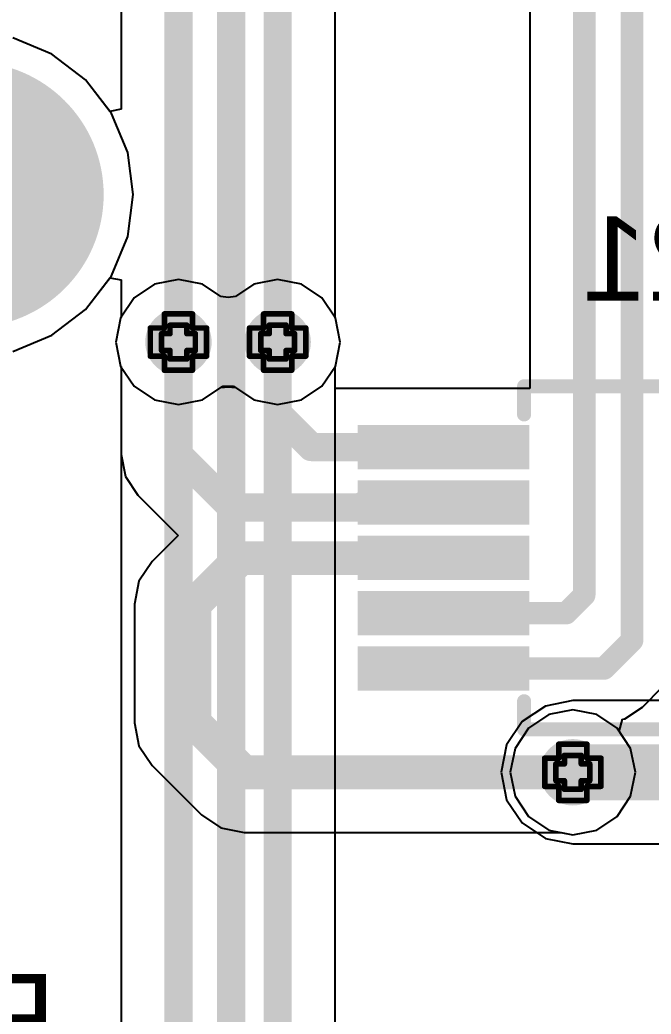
# Model space of a CAD drawing. Header units: inches. Extents: x 0 to 198, y 0 to 199.
# Drawn here: x 1.1963 to 1.4207, y 3.484 to 3.8376 of the extents above; entities that cross this region are included whole.
import ezdxf

# ---------------------------------------------------------------- set-up
doc = ezdxf.new("R2010")
doc.units = ezdxf.units.IN
doc.header["$MEASUREMENT"] = 0
for name, color, linetype in [('Bottom Layer', 5, 'Continuous'), ('Bottom Overlay', 54, 'Continuous'), ('Bottom Paste', 16, 'Continuous'), ('Bottom Solder', 6, 'Continuous'), ('Drill Drawing', 1, 'Continuous'), ('Layer 1', 16, 'Continuous'), ('Layer 2', 76, 'Continuous'), ('Pad Holes', 156, 'Continuous'), ('Top Layer', 1, 'Continuous'), ('Top Overlay', 2, 'Continuous'), ('Via Holes', 16, 'Continuous')]:
    doc.layers.add(name, color=color, linetype=linetype)
doc.styles.add('Arial', font='', dxfattribs={"height": 0.2})
doc.styles.get('Arial').set_extended_font_data('Arial')

# ---------------------------------------------------------------- blocks, each defined once
blk = doc.blocks.new('BH_18650_B1BA002_19')
at = {"layer": 'Pad Holes'}
h = blk.add_hatch(color=7, dxfattribs=at)
edge = h.paths.add_edge_path()
edge.add_arc((0.15748, 1.41102), 0.04724, 0, 360)
at = {"layer": 'Top Overlay'}
blk.add_lwpolyline([(0.25002, -1.5175, 0.01, 0.01, 0), (0.25002, 1.5175, 0.01, 0.01, 0)], format="xyseb", dxfattribs=at)
blk = doc.blocks.new('VSSOP_10_B_34')
at = {"layer": 'Bottom Layer'}
for points in [[(-0.11516, 0.04528), (-0.05807, 0.04528), (-0.05807, 0.03347), (-0.11516, 0.03347)], [(0.05807, 0.04528), (0.11516, 0.04528), (0.11516, 0.03347), (0.05807, 0.03347)], [(-0.11516, 0.02559), (-0.05807, 0.02559), (-0.05807, 0.01378), (-0.11516, 0.01378)], [(0.05807, 0.02559), (0.11516, 0.02559), (0.11516, 0.01378), (0.05807, 0.01378)], [(-0.11516, 0.00591), (-0.05807, 0.00591), (-0.05807, -0.0059), (-0.11516, -0.0059)], [(0.05807, 0.00591), (0.11516, 0.00591), (0.11516, -0.0059), (0.05807, -0.0059)], [(-0.11516, -0.01378), (-0.05807, -0.01378), (-0.05807, -0.02559), (-0.11516, -0.02559)], [(0.05807, -0.01378), (0.11516, -0.01378), (0.11516, -0.02559), (0.05807, -0.02559)], [(-0.11516, -0.03347), (-0.05807, -0.03347), (-0.05807, -0.04528), (-0.11516, -0.04528)], [(0.05807, -0.03347), (0.11516, -0.03347), (0.11516, -0.04528), (0.05807, -0.04528)]]:
    blk.add_hatch(color=5, dxfattribs=at).paths.add_polyline_path(points)
at = {"layer": 'Bottom Paste'}
for points in [[(-0.11516, 0.04528), (-0.05807, 0.04528), (-0.05807, 0.03347), (-0.11516, 0.03347)], [(0.05807, 0.04528), (0.11516, 0.04528), (0.11516, 0.03347), (0.05807, 0.03347)], [(-0.11516, 0.02559), (-0.05807, 0.02559), (-0.05807, 0.01378), (-0.11516, 0.01378)], [(0.05807, 0.02559), (0.11516, 0.02559), (0.11516, 0.01378), (0.05807, 0.01378)], [(-0.11516, 0.00591), (-0.05807, 0.00591), (-0.05807, -0.0059), (-0.11516, -0.0059)], [(0.05807, 0.00591), (0.11516, 0.00591), (0.11516, -0.0059), (0.05807, -0.0059)], [(-0.11516, -0.01378), (-0.05807, -0.01378), (-0.05807, -0.02559), (-0.11516, -0.02559)], [(0.05807, -0.01378), (0.11516, -0.01378), (0.11516, -0.02559), (0.05807, -0.02559)], [(-0.11516, -0.03347), (-0.05807, -0.03347), (-0.05807, -0.04528), (-0.11516, -0.04528)], [(0.05807, -0.03347), (0.11516, -0.03347), (0.11516, -0.04528), (0.05807, -0.04528)]]:
    blk.add_hatch(color=16, dxfattribs=at).paths.add_polyline_path(points)
at = {"layer": 'Bottom Solder'}
for points in [[(-0.11713, 0.04725), (-0.0561, 0.04725), (-0.0561, 0.0315), (-0.11713, 0.0315)], [(0.0561, 0.04725), (0.11713, 0.04725), (0.11713, 0.0315), (0.0561, 0.0315)], [(-0.11713, 0.02756), (-0.0561, 0.02756), (-0.0561, 0.01181), (-0.11713, 0.01181)], [(0.0561, 0.02756), (0.11713, 0.02756), (0.11713, 0.01181), (0.0561, 0.01181)], [(-0.11713, 0.00788), (-0.0561, 0.00788), (-0.0561, -0.00787), (-0.11713, -0.00787)], [(0.0561, 0.00788), (0.11713, 0.00788), (0.11713, -0.00787), (0.0561, -0.00787)], [(-0.11713, -0.01181), (-0.0561, -0.01181), (-0.0561, -0.02756), (-0.11713, -0.02756)], [(0.0561, -0.01181), (0.11713, -0.01181), (0.11713, -0.02756), (0.0561, -0.02756)], [(-0.11713, -0.0315), (-0.0561, -0.0315), (-0.0561, -0.04725), (-0.11713, -0.04725)], [(0.0561, -0.0315), (0.11713, -0.0315), (0.11713, -0.04724), (0.0561, -0.04724)]]:
    blk.add_hatch(color=6, dxfattribs=at).paths.add_polyline_path(points)
at = {"layer": 'Bottom Overlay'}
for points in [[(-0.058, 0.061, 0.005, 0.005, 0), (-0.058, 0.051, 0.005, 0.005, 0)], [(0.058, 0.061, 0.005, 0.005, 0), (-0.058, 0.061, 0.005, 0.005, 0)], [(0.058, 0.061, 0.005, 0.005, 0), (0.058, 0.051, 0.005, 0.005, 0)], [(-0.125, -0.035, 0.005, 0.005, 0), (-0.125, -0.045, 0.005, 0.005, 0)], [(-0.12, -0.04, 0.005, 0.005, 0), (-0.125, -0.035, 0.005, 0.005, 0)], [(-0.12, -0.04, 0.005, 0.005, 0), (-0.125, -0.045, 0.005, 0.005, 0)], [(-0.058, -0.051, 0.005, 0.005, 0), (-0.058, -0.061, 0.005, 0.005, 0)], [(0.058, -0.051, 0.005, 0.005, 0), (0.058, -0.061, 0.005, 0.005, 0)], [(0.058, -0.061, 0.005, 0.005, 0), (-0.058, -0.061, 0.005, 0.005, 0)]]:
    blk.add_lwpolyline(points, format="xyseb", dxfattribs=at)
for points in [[(-0.05925, 0.061, 0.0025, 0.0025, 1), (-0.05675, 0.061, 0.0025, 0.0025, 1)], [(-0.05925, 0.061, 0.0025, 0.0025, 1), (-0.05675, 0.061, 0.0025, 0.0025, 1)], [(0.05675, 0.061, 0.0025, 0.0025, 1), (0.05925, 0.061, 0.0025, 0.0025, 1)], [(0.05675, 0.061, 0.0025, 0.0025, 1), (0.05925, 0.061, 0.0025, 0.0025, 1)], [(-0.05925, 0.051, 0.0025, 0.0025, 1), (-0.05675, 0.051, 0.0025, 0.0025, 1)], [(0.05675, 0.051, 0.0025, 0.0025, 1), (0.05925, 0.051, 0.0025, 0.0025, 1)], [(-0.12625, -0.035, 0.0025, 0.0025, 1), (-0.12375, -0.035, 0.0025, 0.0025, 1)], [(-0.12625, -0.035, 0.0025, 0.0025, 1), (-0.12375, -0.035, 0.0025, 0.0025, 1)], [(-0.12125, -0.04, 0.0025, 0.0025, 1), (-0.11875, -0.04, 0.0025, 0.0025, 1)], [(-0.12125, -0.04, 0.0025, 0.0025, 1), (-0.11875, -0.04, 0.0025, 0.0025, 1)], [(-0.12625, -0.045, 0.0025, 0.0025, 1), (-0.12375, -0.045, 0.0025, 0.0025, 1)], [(-0.12625, -0.045, 0.0025, 0.0025, 1), (-0.12375, -0.045, 0.0025, 0.0025, 1)], [(-0.05925, -0.051, 0.0025, 0.0025, 1), (-0.05675, -0.051, 0.0025, 0.0025, 1)], [(0.05675, -0.051, 0.0025, 0.0025, 1), (0.05925, -0.051, 0.0025, 0.0025, 1)], [(-0.05925, -0.061, 0.0025, 0.0025, 1), (-0.05675, -0.061, 0.0025, 0.0025, 1)], [(-0.05925, -0.061, 0.0025, 0.0025, 1), (-0.05675, -0.061, 0.0025, 0.0025, 1)], [(0.05675, -0.061, 0.0025, 0.0025, 1), (0.05925, -0.061, 0.0025, 0.0025, 1)], [(0.05675, -0.061, 0.0025, 0.0025, 1), (0.05925, -0.061, 0.0025, 0.0025, 1)]]:
    blk.add_lwpolyline(points, format="xyseb", close=True, dxfattribs=at)

msp = doc.modelspace()

# ---------------------------------------------------------------- hatches: boundary and pattern name
at = {"layer": 'Bottom Layer'}
h = msp.add_hatch(color=5, dxfattribs=at)
edge = h.paths.add_edge_path()
edge.add_arc((1.25268, 3.723), 0.01181, 0, 360)
h = msp.add_hatch(color=5, dxfattribs=at)
edge = h.paths.add_edge_path()
edge.add_arc((1.28794, 3.723), 0.01181, 0, 360)
h = msp.add_hatch(color=5, dxfattribs=at)
edge = h.paths.add_edge_path()
edge.add_arc((1.39285, 3.57), 0.01181, 0, 360)
at = {"layer": 'Layer 1'}
h = msp.add_hatch(color=16, dxfattribs=at)
edge = h.paths.add_edge_path()
edge.add_arc((1.25268, 3.723), 0.01181, 0, 360)
h = msp.add_hatch(color=16, dxfattribs=at)
edge = h.paths.add_edge_path()
edge.add_arc((1.28794, 3.723), 0.01181, 0, 360)
h = msp.add_hatch(color=16, dxfattribs=at)
edge = h.paths.add_edge_path()
edge.add_arc((1.39285, 3.57), 0.01181, 0, 360)
at = {"layer": 'Layer 2'}
h = msp.add_hatch(color=76, dxfattribs=at)
edge = h.paths.add_edge_path()
edge.add_arc((1.25268, 3.723), 0.01181, 0, 360)
h = msp.add_hatch(color=76, dxfattribs=at)
edge = h.paths.add_edge_path()
edge.add_arc((1.28794, 3.723), 0.01181, 0, 360)
h = msp.add_hatch(color=76, dxfattribs=at)
edge = h.paths.add_edge_path()
edge.add_arc((1.39285, 3.57), 0.01181, 0, 360)
at = {"layer": 'Top Layer'}
h = msp.add_hatch(color=1, dxfattribs=at)
edge = h.paths.add_edge_path()
edge.add_arc((1.25268, 3.723), 0.01181, 0, 360)
h = msp.add_hatch(color=1, dxfattribs=at)
edge = h.paths.add_edge_path()
edge.add_arc((1.28794, 3.723), 0.01181, 0, 360)
h = msp.add_hatch(color=1, dxfattribs=at)
edge = h.paths.add_edge_path()
edge.add_arc((1.39285, 3.57), 0.01181, 0, 360)
at = {"layer": 'Via Holes'}
h = msp.add_hatch(color=7, dxfattribs=at)
edge = h.paths.add_edge_path()
edge.add_arc((1.25268, 3.723), 0.00591, 0, 360)
h = msp.add_hatch(color=7, dxfattribs=at)
edge = h.paths.add_edge_path()
edge.add_arc((1.28794, 3.723), 0.00591, 0, 360)
h = msp.add_hatch(color=7, dxfattribs=at)
edge = h.paths.add_edge_path()
edge.add_arc((1.39285, 3.57), 0.00591, 0, 360)

# ---------------------------------------------------------------- linework, layer by layer
at = {"layer": 'Bottom Layer'}
for p, q in [((1.37754, 4.20099), (1.37754, 3.70655)), ((1.30833, 3.73174), (1.30833, 3.89192)), ((1.23229, 3.86738), (1.23229, 3.80578)), ((1.20772, 3.82543), (1.1938, 3.8312)), ((1.21968, 3.81626), (1.20772, 3.82543)), ((1.22829, 3.80504), (1.21968, 3.81626)), ((1.23229, 3.80578), (1.22829, 3.80504)), ((1.21968, 3.73461), (1.22829, 3.74582)), ((1.22829, 3.74582), (1.23229, 3.74508)), ((1.23229, 3.74508), (1.23229, 3.73174)), ((1.20772, 3.72543), (1.21968, 3.73461)), ((1.23213, 3.73151), (1.23044, 3.723)), ((1.23229, 3.73174), (1.23213, 3.73151)), ((1.30848, 3.73151), (1.30833, 3.73174)), ((1.31018, 3.723), (1.30848, 3.73151)), ((1.1938, 3.71966), (1.20772, 3.72543)), ((1.23044, 3.723), (1.23213, 3.71449)), ((1.30848, 3.71449), (1.31018, 3.723)), ((1.23213, 3.71449), (1.23229, 3.71426)), ((1.23229, 3.71426), (1.23229, 3.683)), ((1.30833, 3.71426), (1.30848, 3.71449)), ((1.30833, 3.70655), (1.30833, 3.71426)), ((1.37754, 3.70655), (1.30833, 3.70655)), ((1.23229, 3.683), (1.23384, 3.6752)), ((1.23384, 3.6752), (1.23826, 3.66858)), ((1.23826, 3.66858), (1.25258, 3.65427)), ((1.25258, 3.65427), (1.24328, 3.64498)), ((1.24328, 3.64498), (1.23864, 3.63803)), ((1.23864, 3.63803), (1.23701, 3.62984)), ((1.23701, 3.62984), (1.23701, 3.58757)), ((1.4176, 3.5932), (1.42475, 3.60035)), ((1.41132, 3.589), (1.4176, 3.5932)), ((1.40937, 3.58454), (1.41055, 3.58885)), ((1.41055, 3.58885), (1.41132, 3.589)), ((1.23701, 3.58757), (1.23864, 3.57938)), ((1.41339, 3.57851), (1.40937, 3.58454)), ((1.23864, 3.57938), (1.24328, 3.57243)), ((1.41509, 3.57), (1.41339, 3.57851)), ((1.24328, 3.57243), (1.26085, 3.55486)), ((1.41339, 3.56149), (1.41509, 3.57)), ((1.40857, 3.55428), (1.41339, 3.56149)), ((1.26085, 3.55486), (1.2678, 3.55022)), ((1.40136, 3.54945), (1.40857, 3.55428)), ((1.2678, 3.55022), (1.27599, 3.54859)), ((1.27599, 3.54859), (1.38869, 3.54859)), ((1.38869, 3.54859), (1.39285, 3.54776)), ((1.39285, 3.54776), (1.40136, 3.54945))]:
    msp.add_line(p, q, dxfattribs=at)
for points in [[(1.41391, 3.61691, 0.008, 0.008, 0), (1.41391, 4.21605, 0.008, 0.008, 0)], [(1.39691, 3.63305, 0.008, 0.008, 0), (1.39691, 4.20901, 0.008, 0.008, 0)], [(1.28794, 3.723, 0.01, 0.01, 0), (1.28794, 3.89192, 0.01, 0.01, 0)], [(1.25268, 3.723, 0.01, 0.01, 0), (1.25268, 3.88119, 0.01, 0.01, 0)], [(1.25268, 3.683, 0.01, 0.01, 0), (1.25268, 3.723, 0.01, 0.01, 0)], [(1.28794, 3.69762, 0.01, 0.01, 0), (1.28794, 3.723, 0.01, 0.01, 0)], [(1.28794, 3.69762, 0.01, 0.01, 0), (1.29992, 3.68564, 0.01, 0.01, 0)], [(1.25268, 3.683, 0.01, 0.01, 0), (1.2715, 3.66418, 0.01, 0.01, 0)], [(1.29992, 3.68564, 0.01, 0.01, 0), (1.33091, 3.68564, 0.01, 0.01, 0)], [(1.34601, 3.66505, 0.01, 0.01, 0), (1.34691, 3.66596, 0.01, 0.01, 0)], [(1.2715, 3.66418, 0.01, 0.01, 0), (1.31776, 3.66418, 0.01, 0.01, 0)], [(1.31776, 3.66418, 0.01, 0.01, 0), (1.31863, 3.66505, 0.01, 0.01, 0)], [(1.31863, 3.66505, 0.01, 0.01, 0), (1.34601, 3.66505, 0.01, 0.01, 0)], [(1.25842, 3.62984, 0.012, 0.012, 0), (1.27477, 3.64618, 0.012, 0.012, 0)], [(1.27477, 3.64618, 0.012, 0.012, 0), (1.34682, 3.64618, 0.012, 0.012, 0)], [(1.34682, 3.64618, 0.012, 0.012, 0), (1.34691, 3.64627, 0.012, 0.012, 0)], [(1.25842, 3.58757, 0.012, 0.012, 0), (1.25842, 3.62984, 0.012, 0.012, 0)], [(1.39046, 3.62659, 0.008, 0.008, 0), (1.39691, 3.63305, 0.008, 0.008, 0)], [(1.34691, 3.62659, 0.008, 0.008, 0), (1.39046, 3.62659, 0.008, 0.008, 0)], [(1.40391, 3.6069, 0.008, 0.008, 0), (1.41391, 3.61691, 0.008, 0.008, 0)], [(1.34691, 3.6069, 0.008, 0.008, 0), (1.40391, 3.6069, 0.008, 0.008, 0)], [(1.25842, 3.58757, 0.012, 0.012, 0), (1.27599, 3.57, 0.012, 0.012, 0)], [(1.27599, 3.57, 0.012, 0.012, 0), (1.39285, 3.57, 0.012, 0.012, 0)]]:
    msp.add_lwpolyline(points, format="xyseb", dxfattribs=at)
for points in [[(1.25018, 3.723, 0.005, 0.005, 1), (1.25518, 3.723, 0.005, 0.005, 1)], [(1.25018, 3.723, 0.005, 0.005, 1), (1.25518, 3.723, 0.005, 0.005, 1)], [(1.28544, 3.723, 0.005, 0.005, 1), (1.29044, 3.723, 0.005, 0.005, 1)], [(1.28544, 3.723, 0.005, 0.005, 1), (1.29044, 3.723, 0.005, 0.005, 1)], [(1.28544, 3.69762, 0.005, 0.005, 1), (1.29044, 3.69762, 0.005, 0.005, 1)], [(1.28544, 3.69762, 0.005, 0.005, 1), (1.29044, 3.69762, 0.005, 0.005, 1)], [(1.25018, 3.683, 0.005, 0.005, 1), (1.25518, 3.683, 0.005, 0.005, 1)], [(1.25018, 3.683, 0.005, 0.005, 1), (1.25518, 3.683, 0.005, 0.005, 1)], [(1.29742, 3.68564, 0.005, 0.005, 1), (1.30242, 3.68564, 0.005, 0.005, 1)], [(1.29742, 3.68564, 0.005, 0.005, 1), (1.30242, 3.68564, 0.005, 0.005, 1)], [(1.32841, 3.68564, 0.005, 0.005, 1), (1.33341, 3.68564, 0.005, 0.005, 1)], [(1.34441, 3.66596, 0.005, 0.005, 1), (1.34941, 3.66596, 0.005, 0.005, 1)], [(1.269, 3.66418, 0.005, 0.005, 1), (1.274, 3.66418, 0.005, 0.005, 1)], [(1.269, 3.66418, 0.005, 0.005, 1), (1.274, 3.66418, 0.005, 0.005, 1)], [(1.31526, 3.66418, 0.005, 0.005, 1), (1.32026, 3.66418, 0.005, 0.005, 1)], [(1.31526, 3.66418, 0.005, 0.005, 1), (1.32026, 3.66418, 0.005, 0.005, 1)], [(1.31613, 3.66505, 0.005, 0.005, 1), (1.32113, 3.66505, 0.005, 0.005, 1)], [(1.31613, 3.66505, 0.005, 0.005, 1), (1.32113, 3.66505, 0.005, 0.005, 1)], [(1.34351, 3.66505, 0.005, 0.005, 1), (1.34851, 3.66505, 0.005, 0.005, 1)], [(1.34351, 3.66505, 0.005, 0.005, 1), (1.34851, 3.66505, 0.005, 0.005, 1)], [(1.27177, 3.64618, 0.006, 0.006, 1), (1.27777, 3.64618, 0.006, 0.006, 1)], [(1.27177, 3.64618, 0.006, 0.006, 1), (1.27777, 3.64618, 0.006, 0.006, 1)], [(1.34382, 3.64618, 0.006, 0.006, 1), (1.34982, 3.64618, 0.006, 0.006, 1)], [(1.34382, 3.64618, 0.006, 0.006, 1), (1.34982, 3.64618, 0.006, 0.006, 1)], [(1.34391, 3.64627, 0.006, 0.006, 1), (1.34991, 3.64627, 0.006, 0.006, 1)], [(1.25542, 3.62984, 0.006, 0.006, 1), (1.26142, 3.62984, 0.006, 0.006, 1)], [(1.25542, 3.62984, 0.006, 0.006, 1), (1.26142, 3.62984, 0.006, 0.006, 1)], [(1.39491, 3.63305, 0.004, 0.004, 1), (1.39891, 3.63305, 0.004, 0.004, 1)], [(1.39491, 3.63305, 0.004, 0.004, 1), (1.39891, 3.63305, 0.004, 0.004, 1)], [(1.34491, 3.62659, 0.004, 0.004, 1), (1.34891, 3.62659, 0.004, 0.004, 1)], [(1.38846, 3.62659, 0.004, 0.004, 1), (1.39246, 3.62659, 0.004, 0.004, 1)], [(1.38846, 3.62659, 0.004, 0.004, 1), (1.39246, 3.62659, 0.004, 0.004, 1)], [(1.41191, 3.61691, 0.004, 0.004, 1), (1.41591, 3.61691, 0.004, 0.004, 1)], [(1.41191, 3.61691, 0.004, 0.004, 1), (1.41591, 3.61691, 0.004, 0.004, 1)], [(1.34491, 3.6069, 0.004, 0.004, 1), (1.34891, 3.6069, 0.004, 0.004, 1)], [(1.40191, 3.6069, 0.004, 0.004, 1), (1.40591, 3.6069, 0.004, 0.004, 1)], [(1.40191, 3.6069, 0.004, 0.004, 1), (1.40591, 3.6069, 0.004, 0.004, 1)], [(1.25542, 3.58757, 0.006, 0.006, 1), (1.26142, 3.58757, 0.006, 0.006, 1)], [(1.25542, 3.58757, 0.006, 0.006, 1), (1.26142, 3.58757, 0.006, 0.006, 1)], [(1.27299, 3.57, 0.006, 0.006, 1), (1.27899, 3.57, 0.006, 0.006, 1)], [(1.27299, 3.57, 0.006, 0.006, 1), (1.27899, 3.57, 0.006, 0.006, 1)], [(1.38985, 3.57, 0.006, 0.006, 1), (1.39585, 3.57, 0.006, 0.006, 1)]]:
    msp.add_lwpolyline(points, format="xyseb", close=True, dxfattribs=at)
at = {"layer": 'Drill Drawing'}
for points in [[(1.24768, 3.728, 0.002, 0.002, 0), (1.24768, 3.733, 0.002, 0.002, 0)], [(1.24768, 3.733, 0.002, 0.002, 0), (1.25768, 3.733, 0.002, 0.002, 0)], [(1.25768, 3.728, 0.002, 0.002, 0), (1.25768, 3.733, 0.002, 0.002, 0)], [(1.28294, 3.728, 0.002, 0.002, 0), (1.28294, 3.733, 0.002, 0.002, 0)], [(1.28294, 3.733, 0.002, 0.002, 0), (1.29294, 3.733, 0.002, 0.002, 0)], [(1.29294, 3.728, 0.002, 0.002, 0), (1.29294, 3.733, 0.002, 0.002, 0)], [(1.24268, 3.718, 0.002, 0.002, 0), (1.24268, 3.728, 0.002, 0.002, 0)], [(1.24268, 3.728, 0.002, 0.002, 0), (1.24768, 3.728, 0.002, 0.002, 0)], [(1.24668, 3.72, 0.002, 0.002, 0), (1.24668, 3.726, 0.002, 0.002, 0)], [(1.24668, 3.726, 0.002, 0.002, 0), (1.24968, 3.726, 0.002, 0.002, 0)], [(1.24968, 3.726, 0.002, 0.002, 0), (1.24968, 3.729, 0.002, 0.002, 0)], [(1.24968, 3.729, 0.002, 0.002, 0), (1.25568, 3.729, 0.002, 0.002, 0)], [(1.25568, 3.726, 0.002, 0.002, 0), (1.25568, 3.729, 0.002, 0.002, 0)], [(1.25568, 3.726, 0.002, 0.002, 0), (1.25868, 3.726, 0.002, 0.002, 0)], [(1.25768, 3.728, 0.002, 0.002, 0), (1.26268, 3.728, 0.002, 0.002, 0)], [(1.25868, 3.72, 0.002, 0.002, 0), (1.25868, 3.726, 0.002, 0.002, 0)], [(1.26268, 3.718, 0.002, 0.002, 0), (1.26268, 3.728, 0.002, 0.002, 0)], [(1.27794, 3.718, 0.002, 0.002, 0), (1.27794, 3.728, 0.002, 0.002, 0)], [(1.27794, 3.728, 0.002, 0.002, 0), (1.28294, 3.728, 0.002, 0.002, 0)], [(1.28194, 3.72, 0.002, 0.002, 0), (1.28194, 3.726, 0.002, 0.002, 0)], [(1.28194, 3.726, 0.002, 0.002, 0), (1.28494, 3.726, 0.002, 0.002, 0)], [(1.28494, 3.726, 0.002, 0.002, 0), (1.28494, 3.729, 0.002, 0.002, 0)], [(1.28494, 3.729, 0.002, 0.002, 0), (1.29094, 3.729, 0.002, 0.002, 0)], [(1.29094, 3.726, 0.002, 0.002, 0), (1.29094, 3.729, 0.002, 0.002, 0)], [(1.29094, 3.726, 0.002, 0.002, 0), (1.29394, 3.726, 0.002, 0.002, 0)], [(1.29294, 3.728, 0.002, 0.002, 0), (1.29794, 3.728, 0.002, 0.002, 0)], [(1.29394, 3.72, 0.002, 0.002, 0), (1.29394, 3.726, 0.002, 0.002, 0)], [(1.29794, 3.718, 0.002, 0.002, 0), (1.29794, 3.728, 0.002, 0.002, 0)], [(1.24668, 3.72, 0.002, 0.002, 0), (1.24968, 3.72, 0.002, 0.002, 0)], [(1.24968, 3.717, 0.002, 0.002, 0), (1.24968, 3.72, 0.002, 0.002, 0)], [(1.25568, 3.72, 0.002, 0.002, 0), (1.25868, 3.72, 0.002, 0.002, 0)], [(1.25568, 3.717, 0.002, 0.002, 0), (1.25568, 3.72, 0.002, 0.002, 0)], [(1.28194, 3.72, 0.002, 0.002, 0), (1.28494, 3.72, 0.002, 0.002, 0)], [(1.28494, 3.717, 0.002, 0.002, 0), (1.28494, 3.72, 0.002, 0.002, 0)], [(1.29094, 3.72, 0.002, 0.002, 0), (1.29394, 3.72, 0.002, 0.002, 0)], [(1.29094, 3.717, 0.002, 0.002, 0), (1.29094, 3.72, 0.002, 0.002, 0)], [(1.24268, 3.718, 0.002, 0.002, 0), (1.24768, 3.718, 0.002, 0.002, 0)], [(1.24768, 3.713, 0.002, 0.002, 0), (1.24768, 3.718, 0.002, 0.002, 0)], [(1.24968, 3.717, 0.002, 0.002, 0), (1.25568, 3.717, 0.002, 0.002, 0)], [(1.25768, 3.718, 0.002, 0.002, 0), (1.26268, 3.718, 0.002, 0.002, 0)], [(1.25768, 3.713, 0.002, 0.002, 0), (1.25768, 3.718, 0.002, 0.002, 0)], [(1.27794, 3.718, 0.002, 0.002, 0), (1.28294, 3.718, 0.002, 0.002, 0)], [(1.28294, 3.713, 0.002, 0.002, 0), (1.28294, 3.718, 0.002, 0.002, 0)], [(1.28494, 3.717, 0.002, 0.002, 0), (1.29094, 3.717, 0.002, 0.002, 0)], [(1.29294, 3.718, 0.002, 0.002, 0), (1.29794, 3.718, 0.002, 0.002, 0)], [(1.29294, 3.713, 0.002, 0.002, 0), (1.29294, 3.718, 0.002, 0.002, 0)], [(1.24768, 3.713, 0.002, 0.002, 0), (1.25768, 3.713, 0.002, 0.002, 0)], [(1.28294, 3.713, 0.002, 0.002, 0), (1.29294, 3.713, 0.002, 0.002, 0)], [(1.38785, 3.575, 0.002, 0.002, 0), (1.38785, 3.58, 0.002, 0.002, 0)], [(1.38785, 3.58, 0.002, 0.002, 0), (1.39785, 3.58, 0.002, 0.002, 0)], [(1.39785, 3.575, 0.002, 0.002, 0), (1.39785, 3.58, 0.002, 0.002, 0)], [(1.38285, 3.565, 0.002, 0.002, 0), (1.38285, 3.575, 0.002, 0.002, 0)], [(1.38285, 3.575, 0.002, 0.002, 0), (1.38785, 3.575, 0.002, 0.002, 0)], [(1.38985, 3.573, 0.002, 0.002, 0), (1.38985, 3.576, 0.002, 0.002, 0)], [(1.38985, 3.576, 0.002, 0.002, 0), (1.39585, 3.576, 0.002, 0.002, 0)], [(1.39585, 3.573, 0.002, 0.002, 0), (1.39585, 3.576, 0.002, 0.002, 0)], [(1.39785, 3.575, 0.002, 0.002, 0), (1.40285, 3.575, 0.002, 0.002, 0)], [(1.40285, 3.565, 0.002, 0.002, 0), (1.40285, 3.575, 0.002, 0.002, 0)], [(1.38685, 3.567, 0.002, 0.002, 0), (1.38685, 3.573, 0.002, 0.002, 0)], [(1.38685, 3.573, 0.002, 0.002, 0), (1.38985, 3.573, 0.002, 0.002, 0)], [(1.39585, 3.573, 0.002, 0.002, 0), (1.39885, 3.573, 0.002, 0.002, 0)], [(1.39885, 3.567, 0.002, 0.002, 0), (1.39885, 3.573, 0.002, 0.002, 0)], [(1.38685, 3.567, 0.002, 0.002, 0), (1.38985, 3.567, 0.002, 0.002, 0)], [(1.38985, 3.564, 0.002, 0.002, 0), (1.38985, 3.567, 0.002, 0.002, 0)], [(1.39585, 3.567, 0.002, 0.002, 0), (1.39885, 3.567, 0.002, 0.002, 0)], [(1.39585, 3.564, 0.002, 0.002, 0), (1.39585, 3.567, 0.002, 0.002, 0)], [(1.38285, 3.565, 0.002, 0.002, 0), (1.38785, 3.565, 0.002, 0.002, 0)], [(1.38785, 3.56, 0.002, 0.002, 0), (1.38785, 3.565, 0.002, 0.002, 0)], [(1.38985, 3.564, 0.002, 0.002, 0), (1.39585, 3.564, 0.002, 0.002, 0)], [(1.39785, 3.565, 0.002, 0.002, 0), (1.40285, 3.565, 0.002, 0.002, 0)], [(1.39785, 3.56, 0.002, 0.002, 0), (1.39785, 3.565, 0.002, 0.002, 0)], [(1.38785, 3.56, 0.002, 0.002, 0), (1.39785, 3.56, 0.002, 0.002, 0)]]:
    msp.add_lwpolyline(points, format="xyseb", dxfattribs=at)
for points in [[(1.24718, 3.733, 0.001, 0.001, 1), (1.24818, 3.733, 0.001, 0.001, 1)], [(1.24718, 3.733, 0.001, 0.001, 1), (1.24818, 3.733, 0.001, 0.001, 1)], [(1.25718, 3.733, 0.001, 0.001, 1), (1.25818, 3.733, 0.001, 0.001, 1)], [(1.25718, 3.733, 0.001, 0.001, 1), (1.25818, 3.733, 0.001, 0.001, 1)], [(1.28244, 3.733, 0.001, 0.001, 1), (1.28344, 3.733, 0.001, 0.001, 1)], [(1.28244, 3.733, 0.001, 0.001, 1), (1.28344, 3.733, 0.001, 0.001, 1)], [(1.29244, 3.733, 0.001, 0.001, 1), (1.29344, 3.733, 0.001, 0.001, 1)], [(1.29244, 3.733, 0.001, 0.001, 1), (1.29344, 3.733, 0.001, 0.001, 1)], [(1.24218, 3.728, 0.001, 0.001, 1), (1.24318, 3.728, 0.001, 0.001, 1)], [(1.24218, 3.728, 0.001, 0.001, 1), (1.24318, 3.728, 0.001, 0.001, 1)], [(1.24618, 3.726, 0.001, 0.001, 1), (1.24718, 3.726, 0.001, 0.001, 1)], [(1.24618, 3.726, 0.001, 0.001, 1), (1.24718, 3.726, 0.001, 0.001, 1)], [(1.24718, 3.728, 0.001, 0.001, 1), (1.24818, 3.728, 0.001, 0.001, 1)], [(1.24718, 3.728, 0.001, 0.001, 1), (1.24818, 3.728, 0.001, 0.001, 1)], [(1.24918, 3.729, 0.001, 0.001, 1), (1.25018, 3.729, 0.001, 0.001, 1)], [(1.24918, 3.729, 0.001, 0.001, 1), (1.25018, 3.729, 0.001, 0.001, 1)], [(1.24918, 3.726, 0.001, 0.001, 1), (1.25018, 3.726, 0.001, 0.001, 1)], [(1.24918, 3.726, 0.001, 0.001, 1), (1.25018, 3.726, 0.001, 0.001, 1)], [(1.25518, 3.729, 0.001, 0.001, 1), (1.25618, 3.729, 0.001, 0.001, 1)], [(1.25518, 3.729, 0.001, 0.001, 1), (1.25618, 3.729, 0.001, 0.001, 1)], [(1.25518, 3.726, 0.001, 0.001, 1), (1.25618, 3.726, 0.001, 0.001, 1)], [(1.25518, 3.726, 0.001, 0.001, 1), (1.25618, 3.726, 0.001, 0.001, 1)], [(1.25718, 3.728, 0.001, 0.001, 1), (1.25818, 3.728, 0.001, 0.001, 1)], [(1.25718, 3.728, 0.001, 0.001, 1), (1.25818, 3.728, 0.001, 0.001, 1)], [(1.25818, 3.726, 0.001, 0.001, 1), (1.25918, 3.726, 0.001, 0.001, 1)], [(1.25818, 3.726, 0.001, 0.001, 1), (1.25918, 3.726, 0.001, 0.001, 1)], [(1.26218, 3.728, 0.001, 0.001, 1), (1.26318, 3.728, 0.001, 0.001, 1)], [(1.26218, 3.728, 0.001, 0.001, 1), (1.26318, 3.728, 0.001, 0.001, 1)], [(1.27744, 3.728, 0.001, 0.001, 1), (1.27844, 3.728, 0.001, 0.001, 1)], [(1.27744, 3.728, 0.001, 0.001, 1), (1.27844, 3.728, 0.001, 0.001, 1)], [(1.28144, 3.726, 0.001, 0.001, 1), (1.28244, 3.726, 0.001, 0.001, 1)], [(1.28144, 3.726, 0.001, 0.001, 1), (1.28244, 3.726, 0.001, 0.001, 1)], [(1.28244, 3.728, 0.001, 0.001, 1), (1.28344, 3.728, 0.001, 0.001, 1)], [(1.28244, 3.728, 0.001, 0.001, 1), (1.28344, 3.728, 0.001, 0.001, 1)], [(1.28444, 3.729, 0.001, 0.001, 1), (1.28544, 3.729, 0.001, 0.001, 1)], [(1.28444, 3.729, 0.001, 0.001, 1), (1.28544, 3.729, 0.001, 0.001, 1)], [(1.28444, 3.726, 0.001, 0.001, 1), (1.28544, 3.726, 0.001, 0.001, 1)], [(1.28444, 3.726, 0.001, 0.001, 1), (1.28544, 3.726, 0.001, 0.001, 1)], [(1.29044, 3.729, 0.001, 0.001, 1), (1.29144, 3.729, 0.001, 0.001, 1)], [(1.29044, 3.729, 0.001, 0.001, 1), (1.29144, 3.729, 0.001, 0.001, 1)], [(1.29044, 3.726, 0.001, 0.001, 1), (1.29144, 3.726, 0.001, 0.001, 1)], [(1.29044, 3.726, 0.001, 0.001, 1), (1.29144, 3.726, 0.001, 0.001, 1)], [(1.29244, 3.728, 0.001, 0.001, 1), (1.29344, 3.728, 0.001, 0.001, 1)], [(1.29244, 3.728, 0.001, 0.001, 1), (1.29344, 3.728, 0.001, 0.001, 1)], [(1.29344, 3.726, 0.001, 0.001, 1), (1.29444, 3.726, 0.001, 0.001, 1)], [(1.29344, 3.726, 0.001, 0.001, 1), (1.29444, 3.726, 0.001, 0.001, 1)], [(1.29744, 3.728, 0.001, 0.001, 1), (1.29844, 3.728, 0.001, 0.001, 1)], [(1.29744, 3.728, 0.001, 0.001, 1), (1.29844, 3.728, 0.001, 0.001, 1)], [(1.24618, 3.72, 0.001, 0.001, 1), (1.24718, 3.72, 0.001, 0.001, 1)], [(1.24618, 3.72, 0.001, 0.001, 1), (1.24718, 3.72, 0.001, 0.001, 1)], [(1.24918, 3.72, 0.001, 0.001, 1), (1.25018, 3.72, 0.001, 0.001, 1)], [(1.24918, 3.72, 0.001, 0.001, 1), (1.25018, 3.72, 0.001, 0.001, 1)], [(1.25518, 3.72, 0.001, 0.001, 1), (1.25618, 3.72, 0.001, 0.001, 1)], [(1.25518, 3.72, 0.001, 0.001, 1), (1.25618, 3.72, 0.001, 0.001, 1)], [(1.25818, 3.72, 0.001, 0.001, 1), (1.25918, 3.72, 0.001, 0.001, 1)], [(1.25818, 3.72, 0.001, 0.001, 1), (1.25918, 3.72, 0.001, 0.001, 1)], [(1.28144, 3.72, 0.001, 0.001, 1), (1.28244, 3.72, 0.001, 0.001, 1)], [(1.28144, 3.72, 0.001, 0.001, 1), (1.28244, 3.72, 0.001, 0.001, 1)], [(1.28444, 3.72, 0.001, 0.001, 1), (1.28544, 3.72, 0.001, 0.001, 1)], [(1.28444, 3.72, 0.001, 0.001, 1), (1.28544, 3.72, 0.001, 0.001, 1)], [(1.29044, 3.72, 0.001, 0.001, 1), (1.29144, 3.72, 0.001, 0.001, 1)], [(1.29044, 3.72, 0.001, 0.001, 1), (1.29144, 3.72, 0.001, 0.001, 1)], [(1.29344, 3.72, 0.001, 0.001, 1), (1.29444, 3.72, 0.001, 0.001, 1)], [(1.29344, 3.72, 0.001, 0.001, 1), (1.29444, 3.72, 0.001, 0.001, 1)], [(1.24218, 3.718, 0.001, 0.001, 1), (1.24318, 3.718, 0.001, 0.001, 1)], [(1.24218, 3.718, 0.001, 0.001, 1), (1.24318, 3.718, 0.001, 0.001, 1)], [(1.24718, 3.718, 0.001, 0.001, 1), (1.24818, 3.718, 0.001, 0.001, 1)], [(1.24718, 3.718, 0.001, 0.001, 1), (1.24818, 3.718, 0.001, 0.001, 1)], [(1.24918, 3.717, 0.001, 0.001, 1), (1.25018, 3.717, 0.001, 0.001, 1)], [(1.24918, 3.717, 0.001, 0.001, 1), (1.25018, 3.717, 0.001, 0.001, 1)], [(1.25518, 3.717, 0.001, 0.001, 1), (1.25618, 3.717, 0.001, 0.001, 1)], [(1.25518, 3.717, 0.001, 0.001, 1), (1.25618, 3.717, 0.001, 0.001, 1)], [(1.25718, 3.718, 0.001, 0.001, 1), (1.25818, 3.718, 0.001, 0.001, 1)], [(1.25718, 3.718, 0.001, 0.001, 1), (1.25818, 3.718, 0.001, 0.001, 1)], [(1.26218, 3.718, 0.001, 0.001, 1), (1.26318, 3.718, 0.001, 0.001, 1)], [(1.26218, 3.718, 0.001, 0.001, 1), (1.26318, 3.718, 0.001, 0.001, 1)], [(1.27744, 3.718, 0.001, 0.001, 1), (1.27844, 3.718, 0.001, 0.001, 1)], [(1.27744, 3.718, 0.001, 0.001, 1), (1.27844, 3.718, 0.001, 0.001, 1)], [(1.28244, 3.718, 0.001, 0.001, 1), (1.28344, 3.718, 0.001, 0.001, 1)], [(1.28244, 3.718, 0.001, 0.001, 1), (1.28344, 3.718, 0.001, 0.001, 1)], [(1.28444, 3.717, 0.001, 0.001, 1), (1.28544, 3.717, 0.001, 0.001, 1)], [(1.28444, 3.717, 0.001, 0.001, 1), (1.28544, 3.717, 0.001, 0.001, 1)], [(1.29044, 3.717, 0.001, 0.001, 1), (1.29144, 3.717, 0.001, 0.001, 1)], [(1.29044, 3.717, 0.001, 0.001, 1), (1.29144, 3.717, 0.001, 0.001, 1)], [(1.29244, 3.718, 0.001, 0.001, 1), (1.29344, 3.718, 0.001, 0.001, 1)], [(1.29244, 3.718, 0.001, 0.001, 1), (1.29344, 3.718, 0.001, 0.001, 1)], [(1.29744, 3.718, 0.001, 0.001, 1), (1.29844, 3.718, 0.001, 0.001, 1)], [(1.29744, 3.718, 0.001, 0.001, 1), (1.29844, 3.718, 0.001, 0.001, 1)], [(1.24718, 3.713, 0.001, 0.001, 1), (1.24818, 3.713, 0.001, 0.001, 1)], [(1.24718, 3.713, 0.001, 0.001, 1), (1.24818, 3.713, 0.001, 0.001, 1)], [(1.25718, 3.713, 0.001, 0.001, 1), (1.25818, 3.713, 0.001, 0.001, 1)], [(1.25718, 3.713, 0.001, 0.001, 1), (1.25818, 3.713, 0.001, 0.001, 1)], [(1.28244, 3.713, 0.001, 0.001, 1), (1.28344, 3.713, 0.001, 0.001, 1)], [(1.28244, 3.713, 0.001, 0.001, 1), (1.28344, 3.713, 0.001, 0.001, 1)], [(1.29244, 3.713, 0.001, 0.001, 1), (1.29344, 3.713, 0.001, 0.001, 1)], [(1.29244, 3.713, 0.001, 0.001, 1), (1.29344, 3.713, 0.001, 0.001, 1)], [(1.38735, 3.58, 0.001, 0.001, 1), (1.38835, 3.58, 0.001, 0.001, 1)], [(1.38735, 3.58, 0.001, 0.001, 1), (1.38835, 3.58, 0.001, 0.001, 1)], [(1.39735, 3.58, 0.001, 0.001, 1), (1.39835, 3.58, 0.001, 0.001, 1)], [(1.39735, 3.58, 0.001, 0.001, 1), (1.39835, 3.58, 0.001, 0.001, 1)], [(1.38235, 3.575, 0.001, 0.001, 1), (1.38335, 3.575, 0.001, 0.001, 1)], [(1.38235, 3.575, 0.001, 0.001, 1), (1.38335, 3.575, 0.001, 0.001, 1)], [(1.38735, 3.575, 0.001, 0.001, 1), (1.38835, 3.575, 0.001, 0.001, 1)], [(1.38735, 3.575, 0.001, 0.001, 1), (1.38835, 3.575, 0.001, 0.001, 1)], [(1.38935, 3.576, 0.001, 0.001, 1), (1.39035, 3.576, 0.001, 0.001, 1)], [(1.38935, 3.576, 0.001, 0.001, 1), (1.39035, 3.576, 0.001, 0.001, 1)], [(1.39535, 3.576, 0.001, 0.001, 1), (1.39635, 3.576, 0.001, 0.001, 1)], [(1.39535, 3.576, 0.001, 0.001, 1), (1.39635, 3.576, 0.001, 0.001, 1)], [(1.39735, 3.575, 0.001, 0.001, 1), (1.39835, 3.575, 0.001, 0.001, 1)], [(1.39735, 3.575, 0.001, 0.001, 1), (1.39835, 3.575, 0.001, 0.001, 1)], [(1.40235, 3.575, 0.001, 0.001, 1), (1.40335, 3.575, 0.001, 0.001, 1)], [(1.40235, 3.575, 0.001, 0.001, 1), (1.40335, 3.575, 0.001, 0.001, 1)], [(1.38635, 3.573, 0.001, 0.001, 1), (1.38735, 3.573, 0.001, 0.001, 1)], [(1.38635, 3.573, 0.001, 0.001, 1), (1.38735, 3.573, 0.001, 0.001, 1)], [(1.38935, 3.573, 0.001, 0.001, 1), (1.39035, 3.573, 0.001, 0.001, 1)], [(1.38935, 3.573, 0.001, 0.001, 1), (1.39035, 3.573, 0.001, 0.001, 1)], [(1.39535, 3.573, 0.001, 0.001, 1), (1.39635, 3.573, 0.001, 0.001, 1)], [(1.39535, 3.573, 0.001, 0.001, 1), (1.39635, 3.573, 0.001, 0.001, 1)], [(1.39835, 3.573, 0.001, 0.001, 1), (1.39935, 3.573, 0.001, 0.001, 1)], [(1.39835, 3.573, 0.001, 0.001, 1), (1.39935, 3.573, 0.001, 0.001, 1)], [(1.38635, 3.567, 0.001, 0.001, 1), (1.38735, 3.567, 0.001, 0.001, 1)], [(1.38635, 3.567, 0.001, 0.001, 1), (1.38735, 3.567, 0.001, 0.001, 1)], [(1.38935, 3.567, 0.001, 0.001, 1), (1.39035, 3.567, 0.001, 0.001, 1)], [(1.38935, 3.567, 0.001, 0.001, 1), (1.39035, 3.567, 0.001, 0.001, 1)], [(1.39535, 3.567, 0.001, 0.001, 1), (1.39635, 3.567, 0.001, 0.001, 1)], [(1.39535, 3.567, 0.001, 0.001, 1), (1.39635, 3.567, 0.001, 0.001, 1)], [(1.39835, 3.567, 0.001, 0.001, 1), (1.39935, 3.567, 0.001, 0.001, 1)], [(1.39835, 3.567, 0.001, 0.001, 1), (1.39935, 3.567, 0.001, 0.001, 1)], [(1.38235, 3.565, 0.001, 0.001, 1), (1.38335, 3.565, 0.001, 0.001, 1)], [(1.38235, 3.565, 0.001, 0.001, 1), (1.38335, 3.565, 0.001, 0.001, 1)], [(1.38735, 3.565, 0.001, 0.001, 1), (1.38835, 3.565, 0.001, 0.001, 1)], [(1.38735, 3.565, 0.001, 0.001, 1), (1.38835, 3.565, 0.001, 0.001, 1)], [(1.38935, 3.564, 0.001, 0.001, 1), (1.39035, 3.564, 0.001, 0.001, 1)], [(1.38935, 3.564, 0.001, 0.001, 1), (1.39035, 3.564, 0.001, 0.001, 1)], [(1.39535, 3.564, 0.001, 0.001, 1), (1.39635, 3.564, 0.001, 0.001, 1)], [(1.39535, 3.564, 0.001, 0.001, 1), (1.39635, 3.564, 0.001, 0.001, 1)], [(1.39735, 3.565, 0.001, 0.001, 1), (1.39835, 3.565, 0.001, 0.001, 1)], [(1.39735, 3.565, 0.001, 0.001, 1), (1.39835, 3.565, 0.001, 0.001, 1)], [(1.40235, 3.565, 0.001, 0.001, 1), (1.40335, 3.565, 0.001, 0.001, 1)], [(1.40235, 3.565, 0.001, 0.001, 1), (1.40335, 3.565, 0.001, 0.001, 1)], [(1.38735, 3.56, 0.001, 0.001, 1), (1.38835, 3.56, 0.001, 0.001, 1)], [(1.38735, 3.56, 0.001, 0.001, 1), (1.38835, 3.56, 0.001, 0.001, 1)], [(1.39735, 3.56, 0.001, 0.001, 1), (1.39835, 3.56, 0.001, 0.001, 1)], [(1.39735, 3.56, 0.001, 0.001, 1), (1.39835, 3.56, 0.001, 0.001, 1)]]:
    msp.add_lwpolyline(points, format="xyseb", close=True, dxfattribs=at)
at = {"layer": 'Layer 1'}
for p, q in [((1.20772, 3.82543), (1.1938, 3.8312)), ((1.21968, 3.81626), (1.20772, 3.82543)), ((1.22886, 3.8043), (1.21968, 3.81626)), ((1.23463, 3.79038), (1.22886, 3.8043)), ((1.23659, 3.77543), (1.23463, 3.79038)), ((1.23463, 3.76049), (1.23659, 3.77543)), ((1.22886, 3.74656), (1.23463, 3.76049)), ((1.21968, 3.73461), (1.22886, 3.74656)), ((1.25268, 3.74524), (1.24417, 3.74355)), ((1.26119, 3.74355), (1.25268, 3.74524)), ((1.28794, 3.74524), (1.27943, 3.74355)), ((1.29645, 3.74355), (1.28794, 3.74524)), ((1.24417, 3.74355), (1.23695, 3.73872)), ((1.26771, 3.73919), (1.26119, 3.74355)), ((1.27943, 3.74355), (1.27291, 3.73919)), ((1.30366, 3.73872), (1.29645, 3.74355)), ((1.23695, 3.73872), (1.23213, 3.73151)), ((1.27031, 3.73887), (1.26771, 3.73919)), ((1.27291, 3.73919), (1.27031, 3.73887)), ((1.30848, 3.73151), (1.30366, 3.73872)), ((1.20772, 3.72543), (1.21968, 3.73461)), ((1.23213, 3.73151), (1.23044, 3.723)), ((1.31018, 3.723), (1.30848, 3.73151)), ((1.1938, 3.71966), (1.20772, 3.72543)), ((1.23044, 3.723), (1.23213, 3.71449)), ((1.30848, 3.71449), (1.31018, 3.723)), ((1.23213, 3.71449), (1.23695, 3.70728)), ((1.30366, 3.70728), (1.30848, 3.71449)), ((1.23695, 3.70728), (1.24417, 3.70245)), ((1.26119, 3.70245), (1.2684, 3.70728)), ((1.2684, 3.70728), (1.27221, 3.70728)), ((1.27221, 3.70728), (1.27943, 3.70245)), ((1.29645, 3.70245), (1.30366, 3.70728)), ((1.24417, 3.70245), (1.25268, 3.70076)), ((1.25268, 3.70076), (1.26119, 3.70245)), ((1.27943, 3.70245), (1.28794, 3.70076)), ((1.28794, 3.70076), (1.29645, 3.70245)), ((1.38434, 3.59055), (1.37712, 3.58572)), ((1.39285, 3.59224), (1.38434, 3.59055)), ((1.40136, 3.59055), (1.39285, 3.59224)), ((1.40857, 3.58572), (1.40136, 3.59055)), ((1.37712, 3.58572), (1.3723, 3.57851)), ((1.41339, 3.57851), (1.40857, 3.58572)), ((1.3723, 3.57851), (1.37061, 3.57)), ((1.41509, 3.57), (1.41339, 3.57851)), ((1.37061, 3.57), (1.3723, 3.56149)), ((1.41339, 3.56149), (1.41509, 3.57)), ((1.3723, 3.56149), (1.37712, 3.55428)), ((1.40857, 3.55428), (1.41339, 3.56149)), ((1.37712, 3.55428), (1.38434, 3.54945)), ((1.40136, 3.54945), (1.40857, 3.55428)), ((1.38434, 3.54945), (1.39285, 3.54776)), ((1.39285, 3.54776), (1.40136, 3.54945))]:
    msp.add_line(p, q, dxfattribs=at)
at = {"layer": 'Layer 2'}
for p, q in [((1.20772, 3.82543), (1.1938, 3.8312)), ((1.21968, 3.81626), (1.20772, 3.82543)), ((1.22886, 3.8043), (1.21968, 3.81626)), ((1.23463, 3.79038), (1.22886, 3.8043)), ((1.23659, 3.77543), (1.23463, 3.79038)), ((1.23463, 3.76049), (1.23659, 3.77543)), ((1.22886, 3.74656), (1.23463, 3.76049)), ((1.21968, 3.73461), (1.22886, 3.74656)), ((1.25268, 3.74524), (1.24417, 3.74355)), ((1.26119, 3.74355), (1.25268, 3.74524)), ((1.28794, 3.74524), (1.27943, 3.74355)), ((1.29645, 3.74355), (1.28794, 3.74524)), ((1.24417, 3.74355), (1.23695, 3.73872)), ((1.26771, 3.73919), (1.26119, 3.74355)), ((1.27943, 3.74355), (1.27291, 3.73919)), ((1.30366, 3.73872), (1.29645, 3.74355)), ((1.23695, 3.73872), (1.23213, 3.73151)), ((1.27031, 3.73887), (1.26771, 3.73919)), ((1.27291, 3.73919), (1.27031, 3.73887)), ((1.30848, 3.73151), (1.30366, 3.73872)), ((1.20772, 3.72543), (1.21968, 3.73461)), ((1.23213, 3.73151), (1.23044, 3.723)), ((1.31018, 3.723), (1.30848, 3.73151)), ((1.1938, 3.71966), (1.20772, 3.72543)), ((1.23044, 3.723), (1.23213, 3.71449)), ((1.30848, 3.71449), (1.31018, 3.723)), ((1.23213, 3.71449), (1.23695, 3.70728)), ((1.30366, 3.70728), (1.30848, 3.71449)), ((1.23695, 3.70728), (1.24417, 3.70245)), ((1.26119, 3.70245), (1.26771, 3.70681)), ((1.26771, 3.70681), (1.27031, 3.70713)), ((1.27031, 3.70713), (1.27291, 3.70681)), ((1.27291, 3.70681), (1.27943, 3.70245)), ((1.29645, 3.70245), (1.30366, 3.70728)), ((1.24417, 3.70245), (1.25268, 3.70076)), ((1.25268, 3.70076), (1.26119, 3.70245)), ((1.27943, 3.70245), (1.28794, 3.70076)), ((1.28794, 3.70076), (1.29645, 3.70245)), ((1.38309, 3.59355), (1.37482, 3.58802)), ((1.39285, 3.59549), (1.38309, 3.59355)), ((1.55217, 3.59549), (1.39285, 3.59549)), ((1.37482, 3.58802), (1.3693, 3.57975)), ((1.3693, 3.57975), (1.36736, 3.57)), ((1.36736, 3.57), (1.3693, 3.56025)), ((1.3693, 3.56025), (1.37482, 3.55198)), ((1.37482, 3.55198), (1.38309, 3.54645)), ((1.38309, 3.54645), (1.39285, 3.54451)), ((1.39285, 3.54451), (1.56273, 3.54451))]:
    msp.add_line(p, q, dxfattribs=at)
msp.add_lwpolyline([(1.39285, 3.57, 0.02, 0.02, 0), (1.56273, 3.57, 0.02, 0.02, 0)], format="xyseb", dxfattribs=at)
msp.add_lwpolyline([(1.38785, 3.57, 0.01, 0.01, 1), (1.39785, 3.57, 0.01, 0.01, 1)], format="xyseb", close=True, dxfattribs=at)
at = {"layer": 'Top Layer'}
for p, q in [((1.20772, 3.82543), (1.1938, 3.8312)), ((1.21968, 3.81626), (1.20772, 3.82543)), ((1.22886, 3.8043), (1.21968, 3.81626)), ((1.23463, 3.79038), (1.22886, 3.8043)), ((1.23659, 3.77543), (1.23463, 3.79038)), ((1.23463, 3.76049), (1.23659, 3.77543)), ((1.22886, 3.74656), (1.23463, 3.76049)), ((1.21968, 3.73461), (1.22886, 3.74656)), ((1.25268, 3.74524), (1.24417, 3.74355)), ((1.26119, 3.74355), (1.25268, 3.74524)), ((1.28794, 3.74524), (1.27943, 3.74355)), ((1.29645, 3.74355), (1.28794, 3.74524)), ((1.24417, 3.74355), (1.23695, 3.73872)), ((1.26771, 3.73919), (1.26119, 3.74355)), ((1.27943, 3.74355), (1.27291, 3.73919)), ((1.30366, 3.73872), (1.29645, 3.74355)), ((1.23695, 3.73872), (1.23213, 3.73151)), ((1.27031, 3.73887), (1.26771, 3.73919)), ((1.27291, 3.73919), (1.27031, 3.73887)), ((1.30848, 3.73151), (1.30366, 3.73872)), ((1.20772, 3.72543), (1.21968, 3.73461)), ((1.23213, 3.73151), (1.23044, 3.723)), ((1.31018, 3.723), (1.30848, 3.73151)), ((1.1938, 3.71966), (1.20772, 3.72543)), ((1.23044, 3.723), (1.23213, 3.71449)), ((1.30848, 3.71449), (1.31018, 3.723)), ((1.23213, 3.71449), (1.23229, 3.71426)), ((1.23229, 3.71426), (1.23229, 3.10814)), ((1.30833, 3.71426), (1.30848, 3.71449)), ((1.30833, 3.16051), (1.30833, 3.71426)), ((1.38434, 3.59055), (1.37712, 3.58572)), ((1.39285, 3.59224), (1.38434, 3.59055)), ((1.40136, 3.59055), (1.39285, 3.59224)), ((1.40857, 3.58572), (1.40136, 3.59055)), ((1.37712, 3.58572), (1.3723, 3.57851)), ((1.41339, 3.57851), (1.40857, 3.58572)), ((1.3723, 3.57851), (1.37061, 3.57)), ((1.41509, 3.57), (1.41339, 3.57851)), ((1.37061, 3.57), (1.3723, 3.56149)), ((1.41339, 3.56149), (1.41509, 3.57)), ((1.3723, 3.56149), (1.37712, 3.55428)), ((1.40857, 3.55428), (1.41339, 3.56149)), ((1.37712, 3.55428), (1.38434, 3.54945)), ((1.40136, 3.54945), (1.40857, 3.55428)), ((1.38434, 3.54945), (1.39285, 3.54776)), ((1.39285, 3.54776), (1.40136, 3.54945))]:
    msp.add_line(p, q, dxfattribs=at)
for points in [[(1.25268, 3.10814, 0.01, 0.01, 0), (1.25268, 3.723, 0.01, 0.01, 0)], [(1.28794, 3.15206, 0.01, 0.01, 0), (1.28794, 3.723, 0.01, 0.01, 0)]]:
    msp.add_lwpolyline(points, format="xyseb", dxfattribs=at)
for points in [[(1.25018, 3.723, 0.005, 0.005, 1), (1.25518, 3.723, 0.005, 0.005, 1)], [(1.28544, 3.723, 0.005, 0.005, 1), (1.29044, 3.723, 0.005, 0.005, 1)]]:
    msp.add_lwpolyline(points, format="xyseb", close=True, dxfattribs=at)

# ---------------------------------------------------------------- block references
msp.add_blockref('BH_18650_B1BA002_19', (1.02138, 2.36441))
at = {"rotation": 180}
msp.add_blockref('VSSOP_10_B_34', (1.43353, 3.64627), dxfattribs=at)

# ---------------------------------------------------------------- texts
at = {"layer": 'Bottom Overlay', "style": 'Arial', "text_generation_flag": 2}
for s, p in [('U21', (1.47285, 3.73767)), ('R49', (1.20903, 3.46821))]:
    msp.add_text(s, height=0.03, dxfattribs=at).set_placement(p)

doc.saveas('drawing.dxf')
